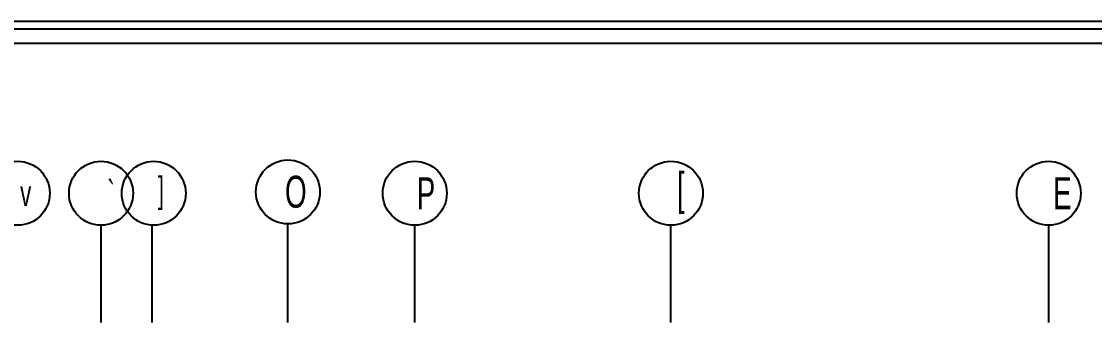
# Model space of a CAD drawing. Header units: metres. Extents: x -658 to -58, y -713 to -118.
# Drawn here: x -327.29 to -310.53, y -123.48 to -118.77 of the extents above; entities that cross this region are included whole.
import ezdxf

# ---------------------------------------------------------------- set-up
doc = ezdxf.new("R2010")
doc.units = ezdxf.units.M
doc.header["$LTSCALE"] = 100
doc.layers.add('Fram', color=7, linetype='Continuous', lineweight=25)
doc.layers.add('plan', color=8, linetype='Continuous')
doc.styles.add('XARB', font='xarb.shx', dxfattribs={"width": 0.65})

# ---------------------------------------------------------------- blocks, each defined once
blk = doc.blocks.new('G5GT5ET53')
at = {"ltscale": 0.025}
for p, q in [((-217.006, -123.48), (-217.006, -121.959)), ((-216.206, -123.48), (-216.206, -121.959)), ((-214.087, -123.48), (-214.087, -121.939)), ((-212.106, -123.48), (-212.106, -121.959)), ((-208.106, -123.48), (-208.106, -121.959)), ((-202.206, -123.48), (-202.206, -121.959))]:
    blk.add_line(p, q, dxfattribs=at)
for centre in [(-218.306, -121.459), (-217.006, -121.459), (-216.183, -121.46), (-214.087, -121.439), (-212.106, -121.459), (-208.106, -121.459), (-202.206, -121.459)]:
    blk.add_circle(centre, 0.5)
at = {"width": 0.84167, "attachment_point": 5, "style": 'XARB'}
for s, insert, char_height in [('[', (-207.951, -121.459), 0.5), ('`', (-216.851, -121.459), 0.4), (']', (-216.07, -121.46), 0.4), ('O', (-213.964, -121.439), 0.5), ('P', (-211.931, -121.459), 0.5), ('E', (-201.993, -121.459), 0.5), ('v', (-218.182, -121.459), 0.4)]:
    blk.add_mtext(s, dxfattribs=dict(at, insert=insert, char_height=char_height))
blk = doc.blocks.new('A$Cc2be8e3e')
at = {"layer": 'plan'}
blk.add_blockref('G5GT5ET53', (188.202, 148.461), dxfattribs=at)
blk = doc.blocks.new('Fram')
for p, q in [((-0.218, 28.71), (-40.691, 28.71)), ((-0.302, 28.626), (-40.606, 28.626)), ((-0.458, 28.47), (-40.451, 28.47))]:
    blk.add_line(p, q)

msp = doc.modelspace()

# ---------------------------------------------------------------- block references
at = {"layer": 'Fram', "linetype": 'Continuous', "xscale": 1.443331752045014, "yscale": 1.443331752045014, "zscale": 1.443331752045014}
msp.add_blockref('Fram', (-289.116, -160.212), dxfattribs=at)
at = {"layer": 'plan'}
msp.add_blockref('A$Cc2be8e3e', (-297.246, -148.461), dxfattribs=at)

doc.saveas('drawing.dxf')
